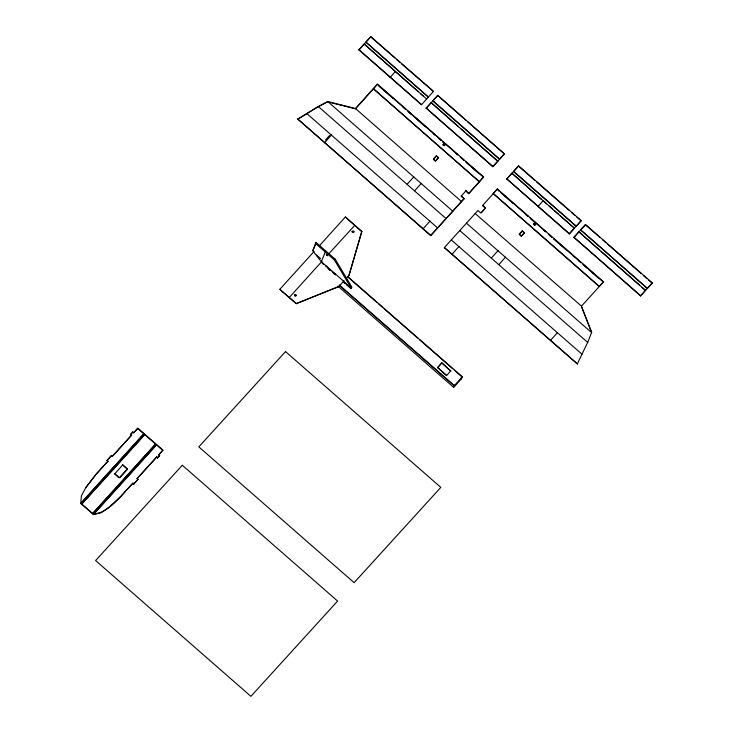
<?xml version="1.0" encoding="UTF-8"?>
<svg xmlns="http://www.w3.org/2000/svg" width="733" height="733" viewBox="0 0 733 733"><rect width="100%" height="100%" fill="white"/><g stroke="black" fill="none" stroke-linecap="round" stroke-linejoin="round"><path stroke-width="1.1" d="M294.584 294.968L295.042 295.793L295.958 295.591M296.031 295.491L295.756 294.767L294.803 294.73M353.682 232.104L353.068 231.188L352.216 231.591M361.827 231.399L348.99 275.425L361.827 231.399L345.362 217.005L319.386 245.766M294.639 294.776L294.629 295.793L295.72 295.985M295.976 295.683L295.674 294.409L294.657 294.868M107.971 461.084L96.389 473.839L85.999 487.381L96.298 474.095L107.879 461.341L107.091 460.315L111.205 455.779L112.085 456.549L131.647 435.008L130.767 434.238L132.829 431.966L133.708 432.736L137.831 428.2L144.025 433.624L80.74 503.434L93.384 514.484C110.784 511.781 121.137 494.711 132.948 483.267L133.827 484.037L132.948 483.267M144.905 434.394L81.629 504.203L144.905 434.394L155.762 443.886L92.505 513.714L155.762 443.886M107.879 461.341L107.091 460.315M111.205 455.779L106.991 460.571M156.651 444.665L93.384 514.484L156.651 444.665L162.9 450.126L158.685 454.918L159.565 455.688L157.513 457.951L156.715 456.934L157.513 457.951M100.998 512.871L109.034 507.19L121.458 495.765L133.04 483.01M112.745 455.972L131.555 435.265L130.767 434.238M130.676 434.486L132.829 431.966M114.751 473.692L119.461 477.806L127.441 469.019L122.732 464.905L127.34 469.267L120.093 477.256M132.737 432.223L133.617 432.992L137.831 428.2M133.827 484.037L137.941 479.501L137.153 478.475L156.715 456.934M137.941 479.501L137.153 478.475M158.685 454.918L162.9 450.126M159.565 455.688L158.777 454.662M461.268 195.931L464.117 198.753L430.656 235.605L297.763 119.058L318.333 106.532L327.788 101.575L355.505 108.53L461.543 201.593M306.925 113.679L437.601 227.954M297.671 119.314L318.333 106.532L446.095 218.599M318.232 106.78L327.788 101.575L452.792 211.232M324.527 142.798L331.573 134.89M365.886 42.12L428.411 97.132L365.886 42.12L370.852 36.65L433.469 91.405L421.539 104.7L358.923 49.945L364.164 44.017L426.688 99.037M364.164 44.017L418.222 91.634M370.852 36.65L358.923 49.945M279.795 289.37L296.343 303.508L338.958 286.475L296.251 303.764L279.795 289.37L314.145 251.382M327.697 101.832L355.413 108.786L377.477 84.176L444.574 142.853L444.39 143.366L442.668 141.863M289.187 297.58L322.016 261.269M345.041 283.433L343.346 281.948L343.621 281.188L321.329 261.708L312.67 250.677L316.115 242.486L335.219 259.198L351.95 287.254L350.988 288.637L346.746 284.917M313.825 248.78L316.115 242.486M377.477 84.176L355.413 108.786M321.329 261.708L325.727 250.897M390.231 77.322L395.472 71.403M323.702 264.576L321.448 262.267M325.873 266.675L326.158 265.914M345.362 217.005L361.736 231.655M335.283 274.902L335.558 274.142M354.662 225.471L328.87 253.728M421.539 104.7L359.014 49.688M504.515 153.683L499.53 159.327L432.8 100.971L437.775 95.327L504.423 153.939L492.814 166.721L426.175 108.108L431.16 102.611L497.799 161.223L466.142 133.543M433.469 91.405L401.638 63.908M431.16 102.611L458.446 126.809M426.084 108.365L437.775 95.327M436.428 155.927L438.49 157.723L435.402 161.123L433.34 159.327L436.428 155.927L438.49 157.723M445.563 144.392L445.756 143.888L483.606 176.983L468.744 193.649L465.904 190.827L468.744 193.649M423.005 228.925L430.051 221.018M430.656 235.605L464.209 198.506M444.372 247.598L577.347 363.889L444.372 247.598L477.925 210.499L480.866 213.065L485.493 207.961L482.552 205.396L485.402 208.218L481.434 212.588M451.317 239.948L581.993 354.222M459.811 230.593L587.674 342.412L591.687 332.361L581.471 306.137L475.259 213.587M452.014 254.287L459.05 246.38M466.509 223.226L591.595 332.617L581.791 307.439M492.814 166.721L497.89 160.976M493.199 193.521L599.237 286.576L603.442 281.793L536.345 223.116L534.632 225.306L533.459 224.28L535.172 222.081L497.322 188.986L493.199 193.521L599.328 286.328M497.322 188.986L498.852 190.992M450.822 370.751L446.608 375.543L437.574 367.645L441.788 362.853L450.731 371.008L441.788 362.853M581.214 220.615L576.156 226.341L513.54 171.577L518.597 165.85L581.214 220.615L569.284 233.909L506.76 178.898L511.909 173.226L574.425 228.238L560.039 215.658M511.909 173.226L541.43 199.376M506.668 179.145L518.597 165.85M446.608 375.543L437.674 367.389M337.785 286.026L453.635 387.336L454.286 385.558L339.297 285M454.414 386.493L454.964 384.962M460.846 379.401L461.405 377.88M348.129 276.955L462.266 376.771L461.616 378.549L453.635 387.336M522.308 231.023L524.361 232.828L521.273 236.228L519.221 234.423L522.308 231.023L524.361 232.828M521.273 236.228L524.462 232.572M537.976 206.532L543.217 200.604L546.506 203.82M534.989 222.594L535.172 222.081M536.345 223.116L534.632 225.306M569.284 233.909L574.525 227.981M652.26 282.892L647.276 288.527L580.637 229.915L585.52 224.536L652.26 282.892L640.56 295.921L573.921 237.309L578.905 231.82L645.544 290.433L642.126 287.437M578.905 231.82L599.347 250.026M573.829 237.565L585.52 224.536M550.492 340.405L557.538 332.498M581.471 306.137L603.351 282.04L582.708 263.99M603.259 282.297L603.442 281.793M640.56 295.921L645.636 290.176M577.347 363.889L587.765 342.155M86.091 487.124L81.427 495.765L80.74 503.434L144.025 433.624M353.709 232.031C348.047 230.299 358.309 231.591 352.179 232.178M325.425 140.04L329.538 135.504M312.67 250.677L313.44 249.825M122.732 464.905L114.66 473.939L118.581 477.375M343.539 281.417L351.18 288.106L334.45 260.05L335.219 259.198M137.062 478.731L156.624 457.181M133.919 483.78L138.042 479.245M157.604 457.704L159.657 455.431M444.574 142.853L443.044 144.538L444.225 145.565L445.756 143.888M407.163 184.212L413.852 176.845M442.86 145.052L444.482 143.109L442.759 141.606M444.134 145.821L445.655 144.135L457.704 154.672M436.52 155.671L433.432 159.07L435.494 160.866L438.581 157.467M414.649 190.763L421.338 183.397M338.958 286.475L344.07 280.693M346.123 278.586L349.091 275.168M465.904 190.827L461.176 196.187L464.117 198.753M468.836 193.402L483.606 176.983M482.461 205.652L497.231 189.233L498.944 190.745M491.44 257.924L498.138 250.549M522.4 230.767L519.312 234.175L521.365 235.971M533.459 224.28L535.081 222.337M498.935 264.466L505.623 257.1M437.574 367.645L441.697 363.11M462.266 376.771L454.194 385.815L339.205 285.247M93.476 514.227L101.09 512.624M371.613 37.658L394.775 57.907M396.489 59.41L399.925 62.406M518.506 166.107L534.806 180.364M536.519 181.857L569.11 210.371M571.685 212.616L575.121 215.621M576.834 217.115L581.122 220.871M437.683 95.583L465.922 120.267M467.627 121.77L504.423 153.939M585.429 224.784L599.979 237.501M602.544 239.746L605.962 242.742M607.675 244.236L641.045 273.418M643.611 275.663L647.028 278.659M648.742 280.153L652.168 283.149M432.891 100.714L499.622 159.07M513.631 171.32L576.248 226.085M580.637 229.915L647.367 288.28M420.76 93.851L423.298 96.078M461.011 129.054L464.438 132.05M549.044 206.037L552.425 208.997M554.121 210.481L558.354 214.183M601.06 251.529L639.561 285.192M426.175 108.108L492.906 166.464M573.921 237.309L640.651 295.674M506.76 178.898L569.376 233.653M378.246 85.184L405.77 109.254M407.493 110.765L441.046 140.104M460.287 156.926L463.723 159.941M465.446 161.443L483.514 177.239M500.666 192.248L528.2 216.317M529.922 217.82L534.22 221.586M545.719 231.646L536.254 223.363L534.724 225.049L533.551 224.023M548.302 233.9L551.738 236.906M553.461 238.408L580.985 262.487M379.016 86.192L392.778 98.231M403.104 107.256L405.679 109.51M408.263 111.773L411.699 114.779M413.421 116.281L425.47 126.818M433.212 133.589L434.926 135.092M438.371 138.097L440.945 140.351M455.889 153.417L457.612 154.929M461.048 157.934L463.632 160.188M466.215 162.451L469.651 165.456M471.374 166.959L478.255 172.979M500.575 192.495L512.624 203.032M525.524 214.32L528.108 216.574M530.683 218.828L534.128 221.842M543.904 230.391L545.627 231.894M549.063 234.908L551.647 237.162M553.369 238.665L566.27 249.953M573.151 255.973L574.874 257.475M578.319 260.481L580.893 262.744M583.477 264.998L586.913 268.003M588.636 269.506L598.962 278.54M533.642 223.767L534.824 224.793M297.763 119.058L430.747 235.348M315.337 243.338L334.45 260.05M348.899 277.963L377.22 302.729M378.934 304.232L382.369 307.237M384.083 308.73L417.553 338.005M419.267 339.507L452.737 368.772M454.451 370.275L462.175 377.028M316.427 254.956L320.541 258.557M326.918 266.913L330.345 269.946M332.049 271.402L335.476 274.435M343.447 281.674L351.089 288.353M327.688 267.957L330.253 270.202M332.819 272.447L335.384 274.683M328.439 268.919L330.152 270.413M137.731 428.457L162.799 450.383M81.72 503.947L92.596 513.457M326.332 254.626L327.504 255.68L326.332 254.626M373.363 88.711L479.391 181.775L373.363 88.711M285.522 351.583L198.826 446.873L354.121 582.68L440.817 487.39L285.522 351.583M182.306 465.253L95.611 560.543L250.906 696.35L337.601 601.069L182.306 465.253"/></g></svg>
